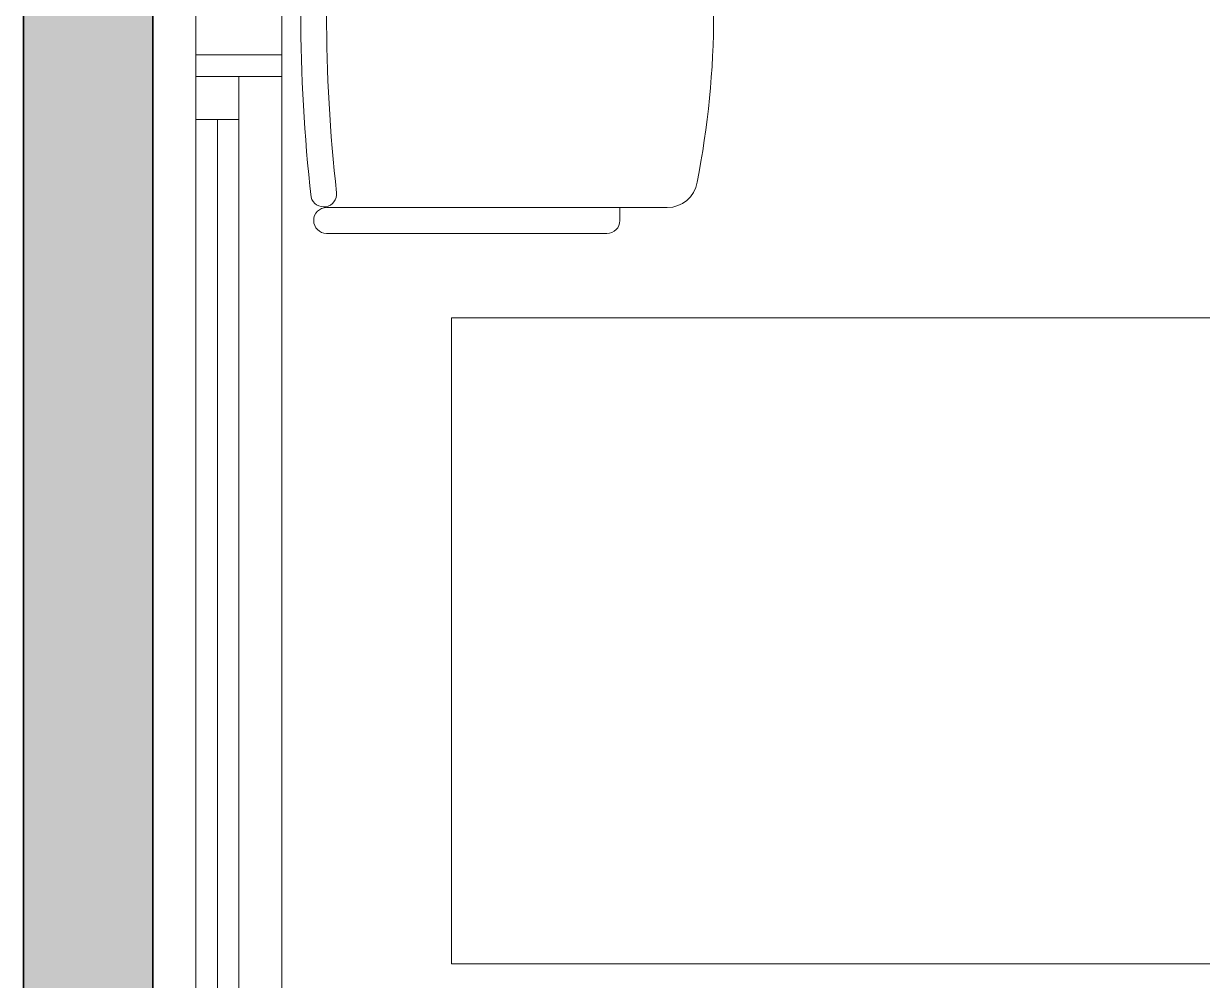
# Model space of a CAD drawing. Header units: inches. Extents: x -501855 to 57169, y -29325 to 19878.
# Drawn here: x 19398 to 20767, y -9227 to -8116 of the extents above; entities that cross this region are included whole.
import ezdxf

# ---------------------------------------------------------------- set-up
doc = ezdxf.new("R2010")
doc.units = ezdxf.units.IN
doc.header["$LTSCALE"] = 25
doc.header["$MEASUREMENT"] = 0
doc.linetypes.add('DASHDOT', pattern=[25.4, 12.7, -6.35, 0, -6.35])
doc.layers.get('0').update_dxf_attribs({"color": 8})
for name, color, linetype, lineweight in [('00-Ground Floor$0$Aluminum', 251, 'Continuous', 5), ('00-Ground Floor$0$LOADING', 253, 'Continuous', 5), ('00-Ground Floor$0$Walls', 251, 'Continuous', 5), ('E-CABL-TRAY', 10, 'Continuous', 35), ('E-LITE-CLNG-CNDT', 6, 'DASHDOT', 35)]:
    doc.layers.add(name, color=color, linetype=linetype, lineweight=lineweight)

# ---------------------------------------------------------------- blocks, each defined once
blk = doc.blocks.new('00-Ground Floor$0$GF21016-P')
at = {"layer": '00-Ground Floor$0$LOADING', "extrusion": (-1.24384e-09, -1.20261e-09, -1)}
for p, q in [((0.0128, 0.0179), (0.0128, 0.4136)), ((0.4628, 0.0179), (0.4628, 0.4136)), ((-0.0022, 0.3585), (0.0128, 0.3585)), ((0.4778, 0.3585), (0.4628, 0.3585)), ((-0.0172, 0.0179), (-0.0172, 0.3435)), ((0.4928, 0.0179), (0.4928, 0.3435)), ((0.4778, 0.0029), (0.4778, 0.0029))]:
    blk.add_line(p, q, dxfattribs=at)
for centre, radius, start, end in [((-0.2378, -0.5362), 1.0036, 78.7568, 101.2432), ((-0.0478, 0.4136), 0.035, 0, 80.6557), ((-0.4278, 0.4136), 0.035, 99.3443, 180), ((0.0022, 0.3435), 0.015, 0, 90), ((-0.4778, 0.3435), 0.015, 90, 180), ((-0.0284, 0.0145), 0.015, 284.3864, 95.5209), ((-0.2378, 1.8928), 1.8749, 263.6341, 276.3659), ((-0.4471, 0.0145), 0.015, 84.4791, 255.6136), ((0.0022, 0.0179), 0.015, 270, 0), ((0.0022, 0.0179), 0.015, 180, 270), ((-0.4778, 0.0179), 0.015, 270, 0), ((-0.4778, 0.0179), 0.015, 180, 270), ((-0.2378, 1.8734), 1.8855, 263.5119, 276.4881)]:
    blk.add_arc(centre, radius, start, end, dxfattribs=at)
blk = doc.blocks.new('00-Ground Floor$0$A$C37be4daf')
at = {"layer": '00-Ground Floor$0$Aluminum'}
for p, q in [((1416, 598.2), (216, 598.2)), ((241, 498.2), (241, 598.2)), ((291, 548.2), (291, 598.2)), ((1341, 548.2), (1341, 598.2)), ((1391, 498.2), (1391, 598.2)), ((291, 573.2), (1341, 573.2)), ((1391, 548.2), (241, 548.2)), ((1416, 498.2), (216, 498.2))]:
    blk.add_line(p, q, dxfattribs=at)
at = {"layer": '00-Ground Floor$0$Walls'}
for p, q in [((216, 498.2), (216, 598.2)), ((1416, 498.2), (1416, 598.2))]:
    blk.add_line(p, q, dxfattribs=at)
blk = doc.blocks.new('00-Ground Floor')
at = {"layer": '00-Ground Floor$0$LOADING', "elevation": 0}
blk.add_lwpolyline([(21394.7, -9207.4), (21394.7, -8457.4), (19894.7, -8457.4), (19894.7, -9207.4)], close=True, dxfattribs=at)
at = {"layer": '00-Ground Floor$0$Walls'}
for p, q in [((19597.7, -10157.4, 0), (19597.7, -7537.4, 0)), ((19697.7, -9957.4, 0), (19697.7, -7547.4, 0))]:
    blk.add_line(p, q, dxfattribs=at)
at = {"rotation": 90}
blk.add_blockref('00-Ground Floor$0$A$C37be4daf', (20196, -9568.4, 0), dxfattribs=at)
at = {"layer": '00-Ground Floor$0$LOADING', "color": 1, "extrusion": (-1.86519e-05, -4.75185e-05, 1), "xscale": 1000.000000000001, "yscale": 1000.000000000001, "zscale": -1000.000000000001, "rotation": 269.9999749024568}
blk.add_blockref('00-Ground Floor$0$GF21016-P', (19731.7, -7866.7, 0), dxfattribs=at)
blk = doc.blocks.new('*U93')
at = {"lineweight": 0}
h = blk.add_hatch(dxfattribs=at)
h.set_pattern_fill('HEX', color=253, scale=8, angle=180, style=0)
h.set_pattern_definition([(180, (-23193.732, -3e-10), (6e-13, -43.99409), [25.4, -50.8]), (300, (-23193.732, -3e-10), (38.1, 21.997045), [25.4, -50.8]), (240, (-23219.132, -3e-10), (38.1, -21.997045), [25.4, -50.8])])
h.paths.add_polyline_path([(-9746.9, 150), (-9746.9, 0), (0, 0), (0, 150)])
at = {"color": 0}
for p, q in [((0, 150), (-9746.9, 150)), ((0, 0), (-9746.9, 0))]:
    blk.add_line(p, q, dxfattribs=at)

msp = doc.modelspace()

# ---------------------------------------------------------------- block references
at = {"layer": 'E-CABL-TRAY', "rotation": 270}
msp.add_blockref('*U93', (19397.7, -10994.3, 0), dxfattribs=at)
at = {"layer": 'E-LITE-CLNG-CNDT'}
msp.add_blockref('00-Ground Floor', (0, 0), dxfattribs=at)

doc.saveas('drawing.dxf')
